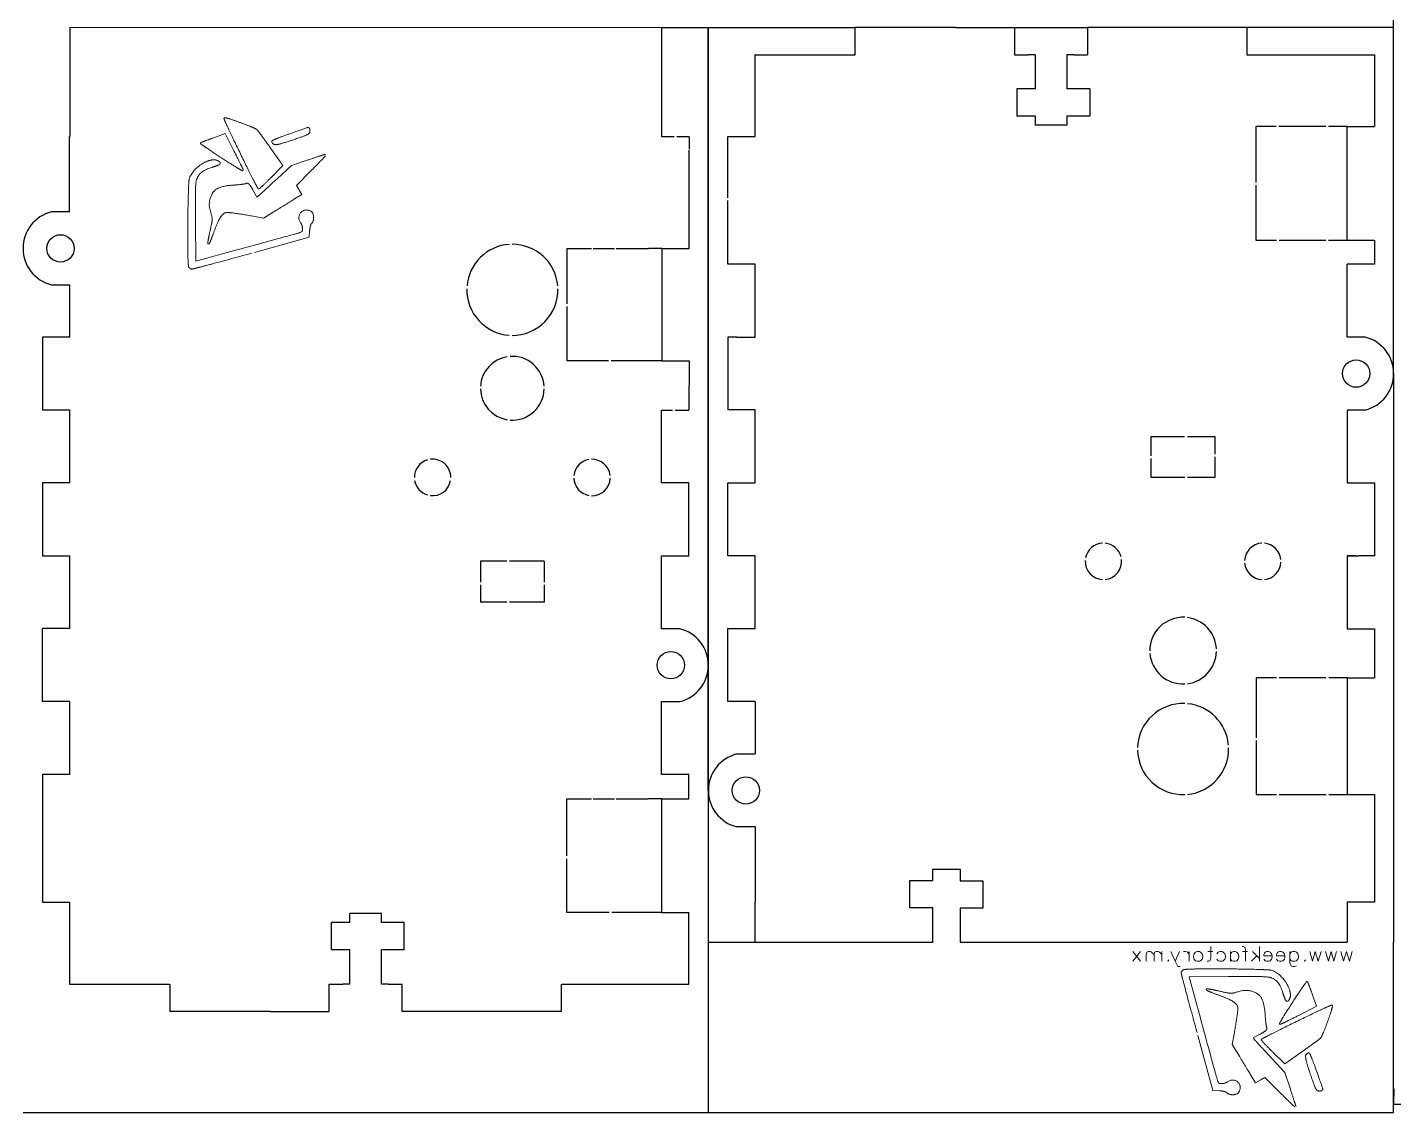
# Model space of a CAD drawing. Header units: centimetres. Extents: x 2209.6 to 2271.7, y 2362.7 to 2417.2.
# Drawn here: x 2225.64 to 2240.64, y 2362.69 to 2374.61 of the extents above; entities that cross this region are included whole.
import ezdxf

# ---------------------------------------------------------------- set-up
doc = ezdxf.new("R2010")
doc.units = ezdxf.units.CM
doc.linetypes.add('PHANTOM2', pattern=[1.25, 0.625, -0.125, 0.125, -0.125, 0.125, -0.125])
doc.layers.add('grabado-tenue', color=7, linetype='PHANTOM2', lineweight=0, true_color=0xc8b188)

msp = doc.modelspace()

# ---------------------------------------------------------------- linework, layer by layer
for p, q in [((2240.644, 2374.605), (2240.644, 2390.006)), ((2226.108, 2374.606), (2232.608, 2374.605)), ((2232.608, 2374.605), (2233.119, 2374.605)), ((2233.119, 2374.605), (2233.119, 2367.605)), ((2233.119, 2366.231), (2233.119, 2374.605)), ((2233.119, 2374.605), (2234.678, 2374.605)), ((2234.678, 2374.605), (2234.732, 2374.605)), ((2235.832, 2374.605), (2234.732, 2374.605)), ((2235.832, 2374.605), (2236.482, 2374.605)), ((2236.482, 2374.605), (2236.482, 2374.305)), ((2236.482, 2374.605), (2237.282, 2374.605)), ((2237.932, 2374.605), (2237.282, 2374.605)), ((2237.282, 2374.605), (2237.282, 2374.305)), ((2239.032, 2374.605), (2237.932, 2374.605)), ((2240.644, 2374.605), (2239.032, 2374.605)), ((2240.644, 2370.805), (2240.644, 2374.605)), ((2236.708, 2374.305), (2236.632, 2374.305)), ((2237.132, 2374.305), (2237.057, 2374.305)), ((2240.132, 2373.519), (2240.432, 2373.519)), ((2240.132, 2372.271), (2240.132, 2373.519)), ((2226.107, 2372.58), (2226.107, 2373.406)), ((2232.908, 2373.405), (2232.908, 2373.27)), ((2231.855, 2372.18), (2232.088, 2372.18)), ((2232.108, 2372.18), (2232.461, 2372.18)), ((2232.608, 2372.18), (2232.461, 2372.18)), ((2232.608, 2372.18), (2232.908, 2372.18)), ((2232.608, 2372.18), (2232.608, 2370.944)), ((2240.132, 2372.271), (2240.432, 2372.271)), ((2240.432, 2372.005), (2240.132, 2372.005)), ((2240.132, 2371.205), (2240.132, 2372.005)), ((2226.108, 2371.206), (2226.108, 2371.78)), ((2233.332, 2371.206), (2233.332, 2370.406)), ((2233.432, 2371.206), (2233.332, 2371.206)), ((2240.332, 2371.205), (2240.132, 2371.205)), ((2232.608, 2370.944), (2232.908, 2370.944)), ((2232.908, 2370.944), (2232.907, 2370.405)), ((2240.644, 2370.805), (2240.644, 2364.565)), ((2233.432, 2370.406), (2233.332, 2370.406)), ((2240.132, 2368.805), (2240.263, 2368.805)), ((2226.107, 2368.006), (2225.807, 2368.006)), ((2225.807, 2367.206), (2225.807, 2368.006)), ((2233.119, 2367.605), (2233.119, 2363.805)), ((2240.132, 2367.466), (2240.432, 2367.466)), ((2240.132, 2367.466), (2240.132, 2366.186)), ((2226.107, 2367.206), (2225.807, 2367.206)), ((2233.632, 2367.206), (2233.632, 2366.631)), ((2233.119, 2366.231), (2233.119, 2364.566)), ((2240.132, 2366.186), (2240.432, 2366.186)), ((2240.432, 2366.186), (2240.432, 2366.053)), ((2231.568, 2366.139), (2231.835, 2366.139)), ((2231.855, 2366.139), (2232.088, 2366.139)), ((2232.108, 2366.139), (2232.46, 2366.139)), ((2232.608, 2366.139), (2232.46, 2366.139)), ((2232.607, 2366.139), (2232.907, 2366.139)), ((2232.607, 2366.139), (2232.607, 2364.891)), ((2233.632, 2365.831), (2233.632, 2365.006)), ((2240.432, 2365.005), (2240.132, 2365.005)), ((2240.132, 2365.005), (2240.132, 2364.565)), ((2232.607, 2364.891), (2232.907, 2364.891)), ((2233.119, 2364.566), (2233.632, 2364.566)), ((2233.632, 2364.566), (2235.583, 2364.566)), ((2235.883, 2364.565), (2240.132, 2364.565)), ((2240.644, 2362.694), (2240.644, 2364.565)), ((2228.957, 2363.806), (2228.957, 2364.106)), ((2229.182, 2364.106), (2229.107, 2364.106)), ((2229.607, 2364.106), (2229.532, 2364.106)), ((2229.757, 2363.806), (2229.757, 2364.106)), ((2228.307, 2363.806), (2227.207, 2363.806)), ((2228.307, 2363.806), (2228.957, 2363.806)), ((2230.407, 2363.805), (2229.757, 2363.806)), ((2231.507, 2363.805), (2230.407, 2363.805)), ((2233.119, 2363.805), (2233.119, 2362.694)), ((2240.646, 2362.956), (2240.644, 2362.788)), ((2240.644, 2362.788), (2241.205, 2362.788)), ((2225.595, 2362.694), (2240.644, 2362.694))]:
    msp.add_line(p, q)
at = {"color": 7, "linetype": 'Continuous', "lineweight": 25}
for p, q in [((2226.108, 2374.606), (2226.108, 2373.406)), ((2232.608, 2373.405), (2232.608, 2374.605)), ((2234.732, 2374.305), (2234.732, 2374.605)), ((2239.032, 2374.605), (2239.032, 2374.305)), ((2233.632, 2373.406), (2233.632, 2374.306)), ((2233.632, 2374.305), (2234.732, 2374.305)), ((2236.482, 2374.305), (2236.632, 2374.305)), ((2236.708, 2374.305), (2236.708, 2373.93)), ((2237.057, 2374.305), (2237.057, 2373.93)), ((2237.132, 2374.305), (2237.282, 2374.305)), ((2239.032, 2374.305), (2240.432, 2374.305)), ((2240.432, 2374.305), (2240.432, 2373.519)), ((2236.507, 2373.93), (2236.507, 2373.63)), ((2236.708, 2373.93), (2236.507, 2373.93)), ((2237.307, 2373.93), (2237.057, 2373.93)), ((2237.307, 2373.93), (2237.307, 2373.63)), ((2236.708, 2373.63), (2236.507, 2373.63)), ((2236.708, 2373.63), (2236.708, 2373.532)), ((2237.057, 2373.532), (2236.708, 2373.532)), ((2237.307, 2373.63), (2237.057, 2373.63)), ((2237.057, 2373.63), (2237.057, 2373.532)), ((2239.132, 2373.519), (2239.132, 2372.903)), ((2239.355, 2373.519), (2239.132, 2373.519)), ((2239.9, 2373.519), (2239.385, 2373.519)), ((2240.132, 2373.519), (2239.93, 2373.519)), ((2232.744, 2373.405), (2232.608, 2373.405)), ((2232.908, 2373.405), (2232.774, 2373.405)), ((2233.332, 2373.406), (2233.632, 2373.406)), ((2233.332, 2372.736), (2233.332, 2373.406)), ((2232.908, 2372.18), (2232.908, 2373.257)), ((2239.132, 2372.873), (2239.132, 2372.271)), ((2233.332, 2372.006), (2233.332, 2372.706)), ((2226.107, 2372.58), (2225.907, 2372.58)), ((2239.132, 2372.271), (2239.356, 2372.271)), ((2239.386, 2372.271), (2239.9, 2372.271)), ((2239.93, 2372.271), (2240.132, 2372.271)), ((2240.432, 2372.271), (2240.432, 2372.005)), ((2233.632, 2372.006), (2233.332, 2372.006)), ((2233.632, 2371.206), (2233.632, 2372.006)), ((2225.907, 2371.78), (2226.107, 2371.78)), ((2225.808, 2371.206), (2225.807, 2370.406)), ((2226.108, 2371.206), (2225.808, 2371.206)), ((2233.432, 2371.206), (2233.632, 2371.206)), ((2232.608, 2370.944), (2232.052, 2370.944)), ((2225.807, 2370.406), (2226.107, 2370.406)), ((2226.107, 2370.406), (2226.107, 2369.606)), ((2232.607, 2370.405), (2232.727, 2370.405)), ((2232.607, 2369.605), (2232.607, 2370.405)), ((2232.757, 2370.405), (2232.907, 2370.405)), ((2233.632, 2370.406), (2233.432, 2370.406)), ((2233.632, 2369.606), (2233.632, 2370.406)), ((2240.132, 2370.405), (2240.132, 2369.605)), ((2240.332, 2370.405), (2240.132, 2370.405)), ((2226.107, 2369.606), (2225.807, 2369.606)), ((2225.807, 2369.606), (2225.807, 2368.806)), ((2232.907, 2369.605), (2232.607, 2369.605)), ((2232.907, 2368.805), (2232.907, 2369.605)), ((2233.332, 2369.606), (2233.632, 2369.606)), ((2233.332, 2368.806), (2233.332, 2369.606)), ((2240.132, 2369.605), (2240.432, 2369.605)), ((2240.432, 2369.605), (2240.432, 2368.805)), ((2225.807, 2368.806), (2226.107, 2368.806)), ((2226.107, 2368.806), (2226.107, 2368.006)), ((2232.607, 2368.805), (2232.907, 2368.805)), ((2232.607, 2368.005), (2232.607, 2368.805)), ((2233.632, 2368.806), (2233.332, 2368.806)), ((2233.632, 2368.006), (2233.632, 2368.806)), ((2240.233, 2368.805), (2240.132, 2368.805)), ((2240.132, 2368.805), (2240.132, 2368.005)), ((2240.432, 2368.805), (2240.263, 2368.805)), ((2232.807, 2368.005), (2232.607, 2368.005)), ((2233.332, 2368.006), (2233.632, 2368.006)), ((2233.332, 2367.206), (2233.332, 2368.006)), ((2240.132, 2368.005), (2240.432, 2368.005)), ((2240.432, 2368.005), (2240.432, 2367.466)), ((2239.357, 2367.466), (2239.133, 2367.466)), ((2239.901, 2367.466), (2239.387, 2367.466)), ((2240.132, 2367.466), (2239.931, 2367.466)), ((2226.107, 2367.206), (2226.107, 2366.406)), ((2232.607, 2366.405), (2232.607, 2367.205)), ((2232.607, 2367.205), (2232.807, 2367.205)), ((2233.632, 2367.206), (2233.332, 2367.206)), ((2233.432, 2366.631), (2233.632, 2366.631)), ((2226.107, 2366.406), (2225.807, 2366.406)), ((2225.807, 2366.406), (2225.807, 2365.006)), ((2232.907, 2366.405), (2232.607, 2366.405)), ((2232.907, 2366.139), (2232.907, 2366.405)), ((2239.133, 2366.186), (2239.357, 2366.186)), ((2239.387, 2366.186), (2239.902, 2366.186)), ((2239.932, 2366.186), (2240.132, 2366.186)), ((2231.567, 2365.511), (2231.567, 2366.139)), ((2240.432, 2366.053), (2240.432, 2365.005)), ((2233.632, 2365.831), (2233.432, 2365.831)), ((2231.567, 2364.891), (2231.567, 2365.481)), ((2235.583, 2365.241), (2235.583, 2365.366)), ((2235.583, 2365.366), (2235.883, 2365.365)), ((2235.883, 2365.365), (2235.883, 2365.24)), ((2235.333, 2364.941), (2235.333, 2365.241)), ((2235.333, 2365.241), (2235.583, 2365.241)), ((2235.883, 2365.24), (2236.133, 2365.24)), ((2236.133, 2365.24), (2236.133, 2364.94)), ((2225.807, 2365.006), (2226.107, 2365.006)), ((2226.107, 2365.006), (2226.107, 2364.106)), ((2233.632, 2364.566), (2233.632, 2365.006)), ((2229.532, 2364.879), (2229.182, 2364.879)), ((2229.182, 2364.781), (2229.182, 2364.879)), ((2229.532, 2364.781), (2229.532, 2364.879)), ((2232.029, 2364.891), (2231.567, 2364.891)), ((2232.607, 2364.891), (2232.059, 2364.891)), ((2232.907, 2364.105), (2232.907, 2364.891)), ((2235.583, 2364.941), (2235.333, 2364.941)), ((2235.583, 2364.566), (2235.583, 2364.941)), ((2236.133, 2364.94), (2235.883, 2364.94)), ((2235.883, 2364.94), (2235.883, 2364.565)), ((2229.182, 2364.781), (2228.981, 2364.781)), ((2228.981, 2364.481), (2228.981, 2364.781)), ((2229.781, 2364.781), (2229.532, 2364.781)), ((2229.781, 2364.481), (2229.781, 2364.781)), ((2229.182, 2364.481), (2228.981, 2364.481)), ((2229.182, 2364.106), (2229.182, 2364.481)), ((2229.532, 2364.106), (2229.532, 2364.481)), ((2229.781, 2364.481), (2229.532, 2364.481)), ((2226.107, 2364.106), (2227.207, 2364.106)), ((2227.207, 2364.106), (2227.207, 2363.806)), ((2228.957, 2364.106), (2229.107, 2364.106)), ((2229.607, 2364.106), (2229.757, 2364.106)), ((2231.507, 2364.105), (2232.907, 2364.105)), ((2231.507, 2363.805), (2231.507, 2364.105))]:
    msp.add_line(p, q, dxfattribs=at)
at = {"color": 1, "linetype": 'Continuous', "lineweight": 25}
for p, q in [((2231.568, 2371.57), (2231.568, 2372.18)), ((2231.568, 2370.945), (2231.568, 2371.54)), ((2232.022, 2370.944), (2231.568, 2370.945)), ((2237.982, 2369.903), (2237.982, 2370.115)), ((2237.982, 2370.115), (2238.349, 2370.115)), ((2238.379, 2370.115), (2238.682, 2370.115)), ((2238.682, 2370.115), (2238.682, 2369.922)), ((2237.982, 2369.665), (2237.982, 2369.873)), ((2238.682, 2369.892), (2238.682, 2369.665)), ((2238.35, 2369.665), (2237.982, 2369.665)), ((2238.682, 2369.665), (2238.38, 2369.665)), ((2230.617, 2368.745), (2230.617, 2368.518)), ((2230.906, 2368.745), (2230.617, 2368.745)), ((2231.317, 2368.745), (2230.936, 2368.745)), ((2231.317, 2368.745), (2231.317, 2368.517)), ((2230.617, 2368.488), (2230.617, 2368.295)), ((2231.317, 2368.487), (2231.317, 2368.295)), ((2230.906, 2368.295), (2230.617, 2368.295)), ((2231.317, 2368.295), (2230.936, 2368.295)), ((2239.133, 2367.466), (2239.133, 2366.808)), ((2239.133, 2366.778), (2239.133, 2366.186))]:
    msp.add_line(p, q, dxfattribs=at)
at = {"color": 1}
msp.add_line((2231.568, 2372.18), (2231.835, 2372.18), dxfattribs=at)
at = {"color": 7, "linetype": 'Continuous', "lineweight": 25}
for centre in [(2226.007, 2372.18), (2233.532, 2366.231)]:
    msp.add_circle(centre, 0.15, dxfattribs=at)
at = {"color": 1, "linetype": 'Continuous', "lineweight": 25}
for centre in [(2240.232, 2370.805), (2232.707, 2367.605)]:
    msp.add_circle(centre, 0.15, dxfattribs=at)
for centre, start, end in [((2226.007, 2372.18), 104.0286, 255.9562), ((2240.232, 2370.805), 284.0322, 75.9597), ((2232.707, 2367.605), 284.0286, 75.9562), ((2233.532, 2366.231), 104.0322, 255.9597)]:
    msp.add_arc(centre, 0.412, start, end)
for centre, radius, start, end in [((2230.968, 2371.725), 0.5, 93.8603, 175.1777), ((2230.968, 2371.725), 0.5, 4.8071, 90.4196), ((2230.968, 2371.725), 0.5, 178.621, 266.1245), ((2230.968, 2371.725), 0.5, 269.5652, 1.3638), ((2230.967, 2370.645), 0.35, 98.9814, 176.4211), ((2230.967, 2370.645), 0.35, 3.5637, 94.0368), ((2230.967, 2370.645), 0.35, 181.3346, 261.0034), ((2230.967, 2370.645), 0.35, 265.948, 358.6502), ((2230.092, 2369.666), 0.2, 105.9545, 180.6329), ((2230.092, 2369.666), 0.2, 359.3519, 97.1732), ((2231.842, 2369.665), 0.2, 100.0893, 173.242), ((2231.842, 2369.665), 0.2, 6.7428, 91.4429), ((2230.092, 2369.666), 0.2, 189.2677, 254.0303), ((2230.092, 2369.666), 0.2, 262.8116, 350.7171), ((2231.842, 2369.665), 0.2, 181.8523, 259.8955), ((2231.842, 2369.665), 0.2, 268.5419, 358.1325), ((2237.457, 2368.745), 0.2, 93.0407, 168.5715), ((2237.457, 2368.745), 0.2, 14.6632, 84.4435), ((2239.207, 2368.745), 0.2, 93.1584, 177.3497), ((2239.207, 2368.745), 0.2, 5.885, 84.5606), ((2237.457, 2368.745), 0.2, 177.2732, 266.9853), ((2237.457, 2368.745), 0.2, 275.583, 5.961), ((2239.207, 2368.745), 0.2, 185.9498, 266.8675), ((2239.207, 2368.745), 0.2, 275.4659, 357.2844), ((2238.332, 2367.765), 0.366, 87.1636, 180.2218), ((2238.332, 2367.765), 0.366, 3.0128, 82.453), ((2238.332, 2367.765), 0.366, 184.9167, 272.8624), ((2238.332, 2367.765), 0.366, 277.5735, 358.3175), ((2238.332, 2366.685), 0.5, 87.8897, 178.0976), ((2238.332, 2366.685), 0.5, 5.1371, 84.4462), ((2238.332, 2366.685), 0.5, 181.5369, 272.1362), ((2238.332, 2366.685), 0.5, 275.5803, 1.6973)]:
    msp.add_arc(centre, radius, start, end, dxfattribs=at)
at = {"color": 7, "linetype": 'Continuous', "lineweight": 25}
for centre, start, end in [((2240.332, 2370.818), 75.5184561540502, 75.51845638100802), ((2233.432, 2366.231), 269.996, 269.996), ((2233.432, 2366.231), 89.99596856692514, 89.99596880220273)]:
    msp.add_arc(centre, 0.4, start, end, dxfattribs=at)
at = {"layer": 'grabado-tenue', "color": 2, "true_color": 0xf1eb1f}
for points in [[(2227.801, 2373.606), (2227.801, 2373.606)], [(2228.325, 2373.353), (2228.325, 2373.353)], [(2227.543, 2373.335), (2227.543, 2373.335)], [(2227.404, 2372.453), (2227.404, 2372.453)], [(2227.624, 2372.239), (2227.624, 2372.239)], [(2238.813, 2364.272), (2238.813, 2364.272)], [(2238.598, 2364.052), (2238.598, 2364.052)], [(2239.695, 2364.133), (2239.695, 2364.133)], [(2239.965, 2363.875), (2239.965, 2363.875)], [(2239.713, 2363.351), (2239.713, 2363.351)]]:
    msp.add_lwpolyline(points, close=True, dxfattribs=at)
for points in [[(2227.68, 2373.391), (2227.814, 2373.439), (2227.914, 2373.243)], [(2228.316, 2373.276), (2228.447, 2373.089), (2228.319, 2372.959)], [(2228.384, 2372.943), (2228.543, 2373.09), (2228.724, 2373.15)], [(2228.759, 2373.033), (2228.596, 2372.869), (2228.622, 2372.825), (2228.655, 2372.77), (2228.577, 2372.722)], [(2228.122, 2372.815), (2228.162, 2372.741), (2228.191, 2372.766)], [(2227.489, 2372.47), (2227.492, 2372.039), (2227.944, 2372.163)], [(2228.371, 2372.595), (2228.235, 2372.511), (2228.102, 2372.536)], [(2228.742, 2372.375), (2228.738, 2372.301), (2228.104, 2372.126)], [(2238.829, 2364.188), (2238.398, 2364.184), (2238.522, 2363.732)], [(2239.75, 2363.996), (2239.798, 2363.863), (2239.602, 2363.762)], [(2238.734, 2362.934), (2238.66, 2362.938), (2238.486, 2363.573)], [(2238.954, 2363.305), (2238.87, 2363.441), (2238.895, 2363.574)], [(2239.175, 2363.554), (2239.1, 2363.514), (2239.125, 2363.485)], [(2239.635, 2363.361), (2239.448, 2363.229), (2239.319, 2363.357)], [(2239.302, 2363.293), (2239.449, 2363.134), (2239.51, 2362.952)], [(2239.392, 2362.918), (2239.229, 2363.08), (2239.184, 2363.054), (2239.129, 2363.022), (2239.081, 2363.099)]]:
    msp.add_lwpolyline(points, dxfattribs=at)
at = {"layer": 'grabado-tenue', "color": 2, "lineweight": 0, "true_color": 0xf1eb1f}
for points in [[(2238.635, 2364.517), (2238.635, 2364.385), (2238.625, 2364.36), (2238.61, 2364.355), (2238.595, 2364.355)], [(2238.979, 2364.517), (2238.991, 2364.517), (2239.009, 2364.51), (2239.017, 2364.484), (2239.017, 2364.355)], [(2239.172, 2364.355), (2239.172, 2364.517)], [(2237.863, 2364.355), (2237.779, 2364.461)], [(2237.779, 2364.355), (2237.863, 2364.461)], [(2238.013, 2364.431), (2237.987, 2364.454), (2237.974, 2364.461), (2237.949, 2364.461), (2237.934, 2364.454), (2237.926, 2364.431), (2237.926, 2364.355)], [(2238.099, 2364.431), (2238.074, 2364.454), (2238.058, 2364.461), (2238.035, 2364.461), (2238.02, 2364.454), (2238.013, 2364.431), (2238.013, 2364.355)], [(2238.099, 2364.355), (2238.099, 2364.461)], [(2238.168, 2364.37), (2238.175, 2364.36), (2238.168, 2364.355), (2238.16, 2364.36)], [(2238.292, 2364.461), (2238.244, 2364.355), (2238.198, 2364.461)], [(2238.244, 2364.355), (2238.269, 2364.306), (2238.274, 2364.299), (2238.3, 2364.299)], [(2238.399, 2364.416), (2238.394, 2364.439), (2238.379, 2364.454), (2238.361, 2364.461), (2238.338, 2364.461)], [(2238.399, 2364.355), (2238.399, 2364.461)], [(2238.658, 2364.461), (2238.605, 2364.461)], [(2238.704, 2364.439), (2238.719, 2364.454), (2238.735, 2364.461), (2238.76, 2364.461), (2238.773, 2364.454), (2238.79, 2364.439), (2238.798, 2364.416), (2238.798, 2364.4), (2238.79, 2364.378), (2238.773, 2364.36), (2238.76, 2364.355), (2238.735, 2364.355), (2238.719, 2364.36), (2238.704, 2364.378)], [(2238.854, 2364.461), (2238.854, 2364.355)], [(2238.854, 2364.439), (2238.867, 2364.454), (2238.885, 2364.461), (2238.905, 2364.461), (2238.923, 2364.454), (2238.938, 2364.439), (2238.946, 2364.416), (2238.946, 2364.4), (2238.938, 2364.378), (2238.923, 2364.36), (2238.905, 2364.355), (2238.885, 2364.355), (2238.867, 2364.36), (2238.854, 2364.378)], [(2239.04, 2364.461), (2238.984, 2364.461)], [(2239.141, 2364.416), (2239.085, 2364.355)], [(2239.093, 2364.461), (2239.172, 2364.385)], [(2239.309, 2364.416), (2239.218, 2364.416), (2239.218, 2364.431), (2239.225, 2364.446), (2239.233, 2364.454), (2239.248, 2364.461), (2239.271, 2364.461), (2239.289, 2364.454), (2239.304, 2364.439), (2239.309, 2364.416), (2239.309, 2364.4), (2239.304, 2364.378), (2239.289, 2364.36), (2239.271, 2364.355), (2239.248, 2364.355), (2239.233, 2364.36), (2239.218, 2364.378)], [(2239.451, 2364.416), (2239.357, 2364.416), (2239.357, 2364.431), (2239.365, 2364.446), (2239.373, 2364.454), (2239.39, 2364.461), (2239.413, 2364.461), (2239.429, 2364.454), (2239.444, 2364.439), (2239.451, 2364.416), (2239.451, 2364.4), (2239.444, 2364.378), (2239.429, 2364.36), (2239.413, 2364.355), (2239.39, 2364.355), (2239.373, 2364.36), (2239.357, 2364.378)], [(2239.505, 2364.461), (2239.505, 2364.337), (2239.515, 2364.314), (2239.52, 2364.306), (2239.535, 2364.299), (2239.558, 2364.299), (2239.576, 2364.306)], [(2239.505, 2364.439), (2239.52, 2364.454), (2239.535, 2364.461), (2239.558, 2364.461), (2239.576, 2364.454), (2239.591, 2364.439), (2239.599, 2364.416), (2239.599, 2364.4), (2239.591, 2364.378), (2239.576, 2364.36), (2239.558, 2364.355), (2239.535, 2364.355), (2239.52, 2364.36), (2239.505, 2364.378)], [(2239.67, 2364.37), (2239.678, 2364.36), (2239.67, 2364.355), (2239.66, 2364.36)], [(2239.848, 2364.461), (2239.815, 2364.355), (2239.784, 2364.461), (2239.754, 2364.355), (2239.723, 2364.461)], [(2240.018, 2364.461), (2239.988, 2364.355), (2239.957, 2364.461), (2239.927, 2364.355), (2239.894, 2364.461)], [(2240.189, 2364.461), (2240.158, 2364.355), (2240.128, 2364.461), (2240.094, 2364.355), (2240.064, 2364.461)]]:
    msp.add_lwpolyline(points, dxfattribs=at)
msp.add_lwpolyline([(2238.511, 2364.461), (2238.524, 2364.454), (2238.541, 2364.439), (2238.549, 2364.416), (2238.549, 2364.4), (2238.541, 2364.378), (2238.524, 2364.36), (2238.511, 2364.355), (2238.485, 2364.355), (2238.47, 2364.36), (2238.455, 2364.378), (2238.447, 2364.4), (2238.447, 2364.416), (2238.455, 2364.439), (2238.47, 2364.454), (2238.485, 2364.461), (2238.511, 2364.461)], close=True, dxfattribs=at)
at = {"layer": 'grabado-tenue', "color": 2, "true_color": 0xf1eb1f}
for points in [[(2227.801, 2373.606), (2227.801, 2373.606), (2227.802, 2373.608), (2227.802, 2373.608)], [(2227.801, 2373.604), (2227.801, 2373.605), (2227.801, 2373.606), (2227.801, 2373.606)], [(2227.802, 2373.601), (2227.802, 2373.602), (2227.801, 2373.603), (2227.801, 2373.604)], [(2227.802, 2373.608), (2227.802, 2373.608), (2227.803, 2373.611), (2227.803, 2373.611)], [(2227.805, 2373.594), (2227.803, 2373.597), (2227.802, 2373.599), (2227.802, 2373.601)], [(2227.803, 2373.611), (2227.803, 2373.611), (2227.805, 2373.612), (2227.805, 2373.612)], [(2227.805, 2373.612), (2227.805, 2373.612), (2227.806, 2373.613), (2227.807, 2373.613)], [(2227.816, 2373.568), (2227.811, 2373.579), (2227.807, 2373.588), (2227.805, 2373.594)], [(2227.807, 2373.613), (2227.808, 2373.613), (2227.808, 2373.613), (2227.809, 2373.614)], [(2227.809, 2373.614), (2227.811, 2373.614), (2227.812, 2373.613), (2227.814, 2373.613)], [(2227.814, 2373.613), (2227.817, 2373.613), (2227.822, 2373.612), (2227.827, 2373.611)], [(2227.856, 2373.48), (2227.839, 2373.517), (2227.825, 2373.547), (2227.816, 2373.568)], [(2227.827, 2373.611), (2227.837, 2373.609), (2227.85, 2373.605), (2227.866, 2373.6)], [(2227.866, 2373.6), (2227.898, 2373.59), (2227.939, 2373.576), (2227.981, 2373.56)], [(2227.981, 2373.56), (2228.023, 2373.545), (2228.065, 2373.529), (2228.098, 2373.515)], [(2228.098, 2373.515), (2228.115, 2373.508), (2228.13, 2373.502), (2228.141, 2373.496)], [(2228.516, 2373.435), (2228.618, 2373.471), (2228.71, 2373.502), (2228.719, 2373.506)], [(2228.719, 2373.506), (2228.723, 2373.507), (2228.727, 2373.507), (2228.731, 2373.506)], [(2228.731, 2373.506), (2228.735, 2373.505), (2228.738, 2373.502), (2228.74, 2373.498)], [(2228.74, 2373.498), (2228.744, 2373.492), (2228.745, 2373.483), (2228.745, 2373.471)], [(2227.559, 2373.346), (2227.566, 2373.348), (2227.576, 2373.353), (2227.588, 2373.357)], [(2227.588, 2373.357), (2227.612, 2373.366), (2227.645, 2373.378), (2227.68, 2373.391)], [(2227.983, 2373.217), (2227.936, 2373.312), (2227.89, 2373.408), (2227.856, 2373.48)], [(2228.141, 2373.496), (2228.152, 2373.491), (2228.159, 2373.487), (2228.163, 2373.483)], [(2228.163, 2373.483), (2228.167, 2373.479), (2228.174, 2373.471), (2228.183, 2373.459)], [(2228.183, 2373.459), (2228.192, 2373.447), (2228.204, 2373.431), (2228.218, 2373.412)], [(2228.218, 2373.412), (2228.245, 2373.375), (2228.28, 2373.326), (2228.316, 2373.276)], [(2228.325, 2373.353), (2228.325, 2373.353), (2228.326, 2373.356), (2228.326, 2373.356)], [(2228.332, 2373.338), (2228.328, 2373.343), (2228.325, 2373.347), (2228.325, 2373.353)], [(2228.326, 2373.356), (2228.326, 2373.356), (2228.326, 2373.357), (2228.327, 2373.358)], [(2228.327, 2373.358), (2228.327, 2373.359), (2228.328, 2373.359), (2228.328, 2373.36)], [(2228.328, 2373.36), (2228.329, 2373.361), (2228.331, 2373.362), (2228.332, 2373.362)], [(2228.332, 2373.362), (2228.335, 2373.364), (2228.339, 2373.366), (2228.344, 2373.369)], [(2228.344, 2373.369), (2228.353, 2373.373), (2228.367, 2373.379), (2228.384, 2373.386)], [(2228.384, 2373.386), (2228.418, 2373.399), (2228.464, 2373.417), (2228.516, 2373.435)], [(2228.555, 2373.369), (2228.486, 2373.346), (2228.438, 2373.331), (2228.406, 2373.323)], [(2228.713, 2373.427), (2228.688, 2373.413), (2228.641, 2373.398), (2228.555, 2373.369)], [(2228.739, 2373.447), (2228.734, 2373.44), (2228.726, 2373.434), (2228.713, 2373.427)], [(2228.745, 2373.471), (2228.745, 2373.463), (2228.744, 2373.455), (2228.739, 2373.447)], [(2227.543, 2373.335), (2227.543, 2373.336), (2227.545, 2373.339), (2227.545, 2373.339)], [(2227.543, 2373.332), (2227.543, 2373.332), (2227.543, 2373.335), (2227.543, 2373.335)], [(2227.544, 2373.331), (2227.544, 2373.331), (2227.543, 2373.332), (2227.543, 2373.332)], [(2227.544, 2373.33), (2227.544, 2373.33), (2227.544, 2373.331), (2227.544, 2373.331)], [(2227.546, 2373.328), (2227.545, 2373.329), (2227.545, 2373.329), (2227.544, 2373.33)], [(2227.545, 2373.339), (2227.545, 2373.339), (2227.545, 2373.34), (2227.546, 2373.34)], [(2227.546, 2373.34), (2227.547, 2373.34), (2227.547, 2373.341), (2227.548, 2373.341)], [(2227.546, 2373.34), (2227.546, 2373.34), (2227.546, 2373.34), (2227.546, 2373.34)], [(2227.549, 2373.325), (2227.548, 2373.326), (2227.547, 2373.327), (2227.546, 2373.328)], [(2227.548, 2373.341), (2227.549, 2373.341), (2227.549, 2373.342), (2227.55, 2373.342)], [(2227.562, 2373.315), (2227.557, 2373.319), (2227.552, 2373.323), (2227.549, 2373.325)], [(2227.55, 2373.342), (2227.553, 2373.343), (2227.555, 2373.344), (2227.559, 2373.346)], [(2227.611, 2373.282), (2227.59, 2373.296), (2227.574, 2373.307), (2227.562, 2373.315)], [(2227.773, 2373.174), (2227.709, 2373.215), (2227.652, 2373.254), (2227.611, 2373.282)], [(2227.914, 2373.243), (2227.941, 2373.19), (2227.965, 2373.141), (2227.983, 2373.105)], [(2228.112, 2372.955), (2228.076, 2373.026), (2228.029, 2373.121), (2227.983, 2373.217)], [(2228.346, 2373.323), (2228.34, 2373.328), (2228.335, 2373.333), (2228.332, 2373.338)], [(2228.368, 2373.318), (2228.359, 2373.317), (2228.351, 2373.319), (2228.346, 2373.323)], [(2228.406, 2373.323), (2228.39, 2373.32), (2228.378, 2373.318), (2228.368, 2373.318)], [(2228.853, 2373.193), (2228.87, 2373.199), (2228.885, 2373.203), (2228.895, 2373.206)], [(2228.895, 2373.206), (2228.9, 2373.208), (2228.903, 2373.209), (2228.906, 2373.21)], [(2228.906, 2373.21), (2228.908, 2373.21), (2228.909, 2373.211), (2228.91, 2373.211)], [(2228.91, 2373.211), (2228.911, 2373.211), (2228.911, 2373.211), (2228.912, 2373.211)], [(2228.912, 2373.211), (2228.912, 2373.211), (2228.913, 2373.211), (2228.913, 2373.211)], [(2228.913, 2373.211), (2228.914, 2373.211), (2228.916, 2373.211), (2228.916, 2373.211)], [(2227.42, 2372.942), (2227.437, 2373.003), (2227.494, 2373.064), (2227.557, 2373.104)], [(2227.67, 2373.069), (2227.575, 2373.039), (2227.533, 2373.008), (2227.507, 2372.952)], [(2227.557, 2373.104), (2227.588, 2373.124), (2227.621, 2373.139), (2227.652, 2373.147)], [(2227.652, 2373.147), (2227.683, 2373.154), (2227.712, 2373.154), (2227.734, 2373.142)], [(2227.726, 2373.088), (2227.712, 2373.083), (2227.694, 2373.077), (2227.67, 2373.069)], [(2227.755, 2373.104), (2227.749, 2373.098), (2227.74, 2373.094), (2227.726, 2373.088)], [(2227.734, 2373.142), (2227.744, 2373.136), (2227.752, 2373.132), (2227.757, 2373.126)], [(2227.76, 2373.115), (2227.76, 2373.111), (2227.758, 2373.107), (2227.755, 2373.104)], [(2227.757, 2373.126), (2227.759, 2373.123), (2227.761, 2373.119), (2227.76, 2373.115)], [(2227.935, 2373.071), (2227.894, 2373.096), (2227.836, 2373.133), (2227.773, 2373.174)], [(2227.985, 2373.041), (2227.973, 2373.048), (2227.956, 2373.058), (2227.935, 2373.071)], [(2227.983, 2373.105), (2227.992, 2373.087), (2227.999, 2373.072), (2228.004, 2373.061)], [(2228.004, 2373.061), (2228.007, 2373.055), (2228.009, 2373.051), (2228.01, 2373.048)], [(2228.01, 2373.048), (2228.011, 2373.046), (2228.011, 2373.044), (2228.012, 2373.043)], [(2228.724, 2373.15), (2228.774, 2373.167), (2228.819, 2373.182), (2228.853, 2373.193)], [(2228.874, 2373.151), (2228.845, 2373.12), (2228.805, 2373.079), (2228.759, 2373.033)], [(2228.908, 2373.187), (2228.9, 2373.178), (2228.889, 2373.166), (2228.874, 2373.151)], [(2228.917, 2373.197), (2228.915, 2373.195), (2228.912, 2373.191), (2228.908, 2373.187)], [(2227.414, 2372.885), (2227.416, 2372.914), (2227.417, 2372.933), (2227.42, 2372.942)], [(2227.507, 2372.952), (2227.497, 2372.933), (2227.492, 2372.908), (2227.489, 2372.84)], [(2227.999, 2373.034), (2227.995, 2373.035), (2227.991, 2373.038), (2227.985, 2373.041)], [(2228.003, 2373.032), (2228.002, 2373.033), (2228, 2373.033), (2227.999, 2373.034)], [(2228.005, 2373.032), (2228.004, 2373.032), (2228.004, 2373.032), (2228.003, 2373.032)], [(2228.006, 2373.032), (2228.006, 2373.032), (2228.005, 2373.032), (2228.005, 2373.032)], [(2228.007, 2373.032), (2228.007, 2373.032), (2228.006, 2373.032), (2228.006, 2373.032)], [(2228.009, 2373.033), (2228.009, 2373.033), (2228.007, 2373.032), (2228.007, 2373.032)], [(2228.011, 2373.035), (2228.011, 2373.034), (2228.009, 2373.033), (2228.009, 2373.033)], [(2228.013, 2373.037), (2228.013, 2373.037), (2228.011, 2373.035), (2228.011, 2373.035)], [(2228.012, 2373.043), (2228.012, 2373.043), (2228.012, 2373.042), (2228.013, 2373.042)], [(2228.013, 2373.042), (2228.013, 2373.041), (2228.013, 2373.04), (2228.013, 2373.04)], [(2228.013, 2373.04), (2228.013, 2373.04), (2228.013, 2373.037), (2228.013, 2373.037)], [(2228.157, 2372.868), (2228.146, 2372.889), (2228.13, 2372.919), (2228.112, 2372.955)], [(2228.191, 2372.766), (2228.21, 2372.784), (2228.297, 2372.863), (2228.384, 2372.943)], [(2228.319, 2372.959), (2228.285, 2372.925), (2228.253, 2372.893), (2228.229, 2372.871)], [(2227.404, 2372.453), (2227.405, 2372.567), (2227.407, 2372.682), (2227.41, 2372.772)], [(2227.41, 2372.772), (2227.411, 2372.817), (2227.412, 2372.855), (2227.414, 2372.885)], [(2227.489, 2372.84), (2227.487, 2372.772), (2227.487, 2372.661), (2227.489, 2372.47)], [(2227.656, 2372.573), (2227.631, 2372.651), (2227.635, 2372.707), (2227.671, 2372.777)], [(2227.671, 2372.777), (2227.686, 2372.808), (2227.711, 2372.83), (2227.749, 2372.845)], [(2227.749, 2372.845), (2227.786, 2372.86), (2227.836, 2372.869), (2227.905, 2372.874)], [(2227.905, 2372.874), (2227.938, 2372.876), (2227.971, 2372.879), (2227.997, 2372.883)], [(2227.997, 2372.883), (2228.01, 2372.884), (2228.021, 2372.886), (2228.03, 2372.887)], [(2228.03, 2372.887), (2228.039, 2372.889), (2228.045, 2372.891), (2228.047, 2372.891)], [(2228.047, 2372.891), (2228.052, 2372.894), (2228.058, 2372.895), (2228.064, 2372.893)], [(2228.064, 2372.893), (2228.07, 2372.891), (2228.076, 2372.887), (2228.081, 2372.88)], [(2228.081, 2372.88), (2228.092, 2372.868), (2228.105, 2372.848), (2228.122, 2372.815)], [(2228.17, 2372.844), (2228.167, 2372.85), (2228.162, 2372.858), (2228.157, 2372.868)], [(2228.175, 2372.837), (2228.173, 2372.839), (2228.172, 2372.841), (2228.17, 2372.844)], [(2228.176, 2372.835), (2228.176, 2372.836), (2228.175, 2372.836), (2228.175, 2372.837)], [(2228.178, 2372.834), (2228.178, 2372.834), (2228.177, 2372.835), (2228.176, 2372.835)], [(2228.179, 2372.833), (2228.179, 2372.833), (2228.178, 2372.834), (2228.178, 2372.834)], [(2228.182, 2372.832), (2228.182, 2372.832), (2228.179, 2372.833), (2228.179, 2372.833)], [(2228.184, 2372.832), (2228.184, 2372.832), (2228.182, 2372.832), (2228.182, 2372.832)], [(2228.185, 2372.833), (2228.185, 2372.833), (2228.184, 2372.832), (2228.184, 2372.832)], [(2228.187, 2372.834), (2228.187, 2372.833), (2228.186, 2372.833), (2228.185, 2372.833)], [(2228.19, 2372.836), (2228.189, 2372.835), (2228.188, 2372.834), (2228.187, 2372.834)], [(2228.2, 2372.844), (2228.196, 2372.841), (2228.193, 2372.838), (2228.19, 2372.836)], [(2228.229, 2372.871), (2228.217, 2372.859), (2228.207, 2372.85), (2228.2, 2372.844)], [(2228.577, 2372.722), (2228.538, 2372.697), (2228.445, 2372.64), (2228.371, 2372.595)], [(2228.647, 2372.575), (2228.674, 2372.605), (2228.715, 2372.609), (2228.756, 2372.587)], [(2227.405, 2372.139), (2227.404, 2372.226), (2227.403, 2372.339), (2227.404, 2372.453)], [(2227.649, 2372.373), (2227.663, 2372.436), (2227.671, 2372.468), (2227.671, 2372.494)], [(2227.671, 2372.494), (2227.672, 2372.519), (2227.667, 2372.537), (2227.656, 2372.573)], [(2227.741, 2372.481), (2227.726, 2372.45), (2227.71, 2372.411), (2227.694, 2372.369)], [(2227.779, 2372.544), (2227.77, 2372.534), (2227.755, 2372.511), (2227.741, 2372.481)], [(2227.819, 2372.571), (2227.805, 2372.568), (2227.796, 2372.56), (2227.779, 2372.544)], [(2227.891, 2372.569), (2227.853, 2372.573), (2227.833, 2372.575), (2227.819, 2372.571)], [(2228.102, 2372.536), (2228.031, 2372.55), (2227.935, 2372.565), (2227.891, 2372.569)], [(2228.644, 2372.462), (2228.616, 2372.498), (2228.618, 2372.542), (2228.647, 2372.575)], [(2228.663, 2372.397), (2228.663, 2372.418), (2228.653, 2372.449), (2228.644, 2372.462)], [(2228.763, 2372.455), (2228.76, 2372.453), (2228.755, 2372.442), (2228.751, 2372.427)], [(2228.756, 2372.587), (2228.775, 2372.576), (2228.784, 2372.55), (2228.786, 2372.524)], [(2228.786, 2372.524), (2228.787, 2372.497), (2228.781, 2372.47), (2228.763, 2372.455)], [(2227.629, 2372.279), (2227.633, 2372.303), (2227.64, 2372.337), (2227.649, 2372.373)], [(2227.694, 2372.369), (2227.68, 2372.329), (2227.667, 2372.295), (2227.657, 2372.27)], [(2227.944, 2372.163), (2228.197, 2372.232), (2228.464, 2372.305), (2228.537, 2372.325)], [(2228.537, 2372.325), (2228.602, 2372.343), (2228.636, 2372.352), (2228.65, 2372.361)], [(2228.65, 2372.361), (2228.658, 2372.365), (2228.66, 2372.369), (2228.662, 2372.374)], [(2228.662, 2372.374), (2228.663, 2372.379), (2228.663, 2372.386), (2228.663, 2372.397)], [(2228.751, 2372.427), (2228.747, 2372.412), (2228.743, 2372.394), (2228.742, 2372.375)], [(2227.624, 2372.239), (2227.624, 2372.241), (2227.624, 2372.244), (2227.625, 2372.248)], [(2227.624, 2372.235), (2227.624, 2372.236), (2227.624, 2372.237), (2227.624, 2372.239)], [(2227.625, 2372.233), (2227.624, 2372.234), (2227.624, 2372.234), (2227.624, 2372.235)], [(2227.625, 2372.248), (2227.625, 2372.256), (2227.627, 2372.266), (2227.629, 2372.279)], [(2227.625, 2372.232), (2227.625, 2372.232), (2227.625, 2372.233), (2227.625, 2372.233)], [(2227.627, 2372.23), (2227.627, 2372.23), (2227.625, 2372.232), (2227.625, 2372.232)], [(2227.629, 2372.228), (2227.629, 2372.228), (2227.627, 2372.23), (2227.627, 2372.23)], [(2227.633, 2372.228), (2227.633, 2372.228), (2227.629, 2372.228), (2227.629, 2372.228)], [(2227.635, 2372.229), (2227.635, 2372.229), (2227.633, 2372.228), (2227.633, 2372.228)], [(2227.636, 2372.23), (2227.636, 2372.229), (2227.635, 2372.229), (2227.635, 2372.229)], [(2227.639, 2372.233), (2227.638, 2372.232), (2227.638, 2372.231), (2227.636, 2372.23)], [(2227.644, 2372.24), (2227.642, 2372.237), (2227.641, 2372.235), (2227.639, 2372.233)], [(2227.657, 2372.27), (2227.651, 2372.257), (2227.647, 2372.247), (2227.644, 2372.24)], [(2227.408, 2372.03), (2227.406, 2372.057), (2227.405, 2372.095), (2227.405, 2372.139)], [(2227.41, 2371.996), (2227.409, 2372.005), (2227.408, 2372.016), (2227.408, 2372.03)], [(2227.652, 2372.004), (2227.593, 2371.988), (2227.544, 2371.976), (2227.51, 2371.967)], [(2228.104, 2372.126), (2227.93, 2372.079), (2227.77, 2372.036), (2227.652, 2372.004)], [(2227.413, 2371.978), (2227.411, 2371.982), (2227.411, 2371.987), (2227.41, 2371.996)], [(2227.45, 2371.953), (2227.434, 2371.952), (2227.419, 2371.963), (2227.413, 2371.978)], [(2227.457, 2371.954), (2227.454, 2371.953), (2227.452, 2371.953), (2227.45, 2371.953)], [(2227.469, 2371.956), (2227.464, 2371.955), (2227.46, 2371.954), (2227.457, 2371.954)], [(2227.51, 2371.967), (2227.492, 2371.962), (2227.478, 2371.959), (2227.469, 2371.956)], [(2238.312, 2364.226), (2238.311, 2364.242), (2238.322, 2364.258), (2238.337, 2364.263)], [(2238.313, 2364.22), (2238.312, 2364.223), (2238.312, 2364.224), (2238.312, 2364.226)], [(2238.315, 2364.208), (2238.314, 2364.213), (2238.313, 2364.217), (2238.313, 2364.22)], [(2238.326, 2364.167), (2238.321, 2364.184), (2238.318, 2364.198), (2238.315, 2364.208)], [(2238.337, 2364.263), (2238.341, 2364.265), (2238.347, 2364.266), (2238.355, 2364.266)], [(2238.355, 2364.266), (2238.364, 2364.267), (2238.375, 2364.268), (2238.389, 2364.269)], [(2238.389, 2364.269), (2238.417, 2364.27), (2238.454, 2364.271), (2238.498, 2364.271)], [(2238.498, 2364.271), (2238.585, 2364.273), (2238.699, 2364.273), (2238.813, 2364.272)], [(2238.813, 2364.272), (2238.927, 2364.271), (2239.041, 2364.269), (2239.131, 2364.267)], [(2239.131, 2364.267), (2239.176, 2364.265), (2239.214, 2364.264), (2239.244, 2364.262)], [(2239.244, 2364.262), (2239.273, 2364.261), (2239.292, 2364.259), (2239.301, 2364.257)], [(2239.301, 2364.257), (2239.362, 2364.24), (2239.423, 2364.183), (2239.463, 2364.12)], [(2238.363, 2364.024), (2238.348, 2364.083), (2238.335, 2364.132), (2238.326, 2364.167)], [(2238.587, 2364.047), (2238.587, 2364.047), (2238.589, 2364.05), (2238.589, 2364.05)], [(2238.587, 2364.044), (2238.587, 2364.044), (2238.587, 2364.047), (2238.587, 2364.047)], [(2238.589, 2364.05), (2238.589, 2364.05), (2238.591, 2364.051), (2238.591, 2364.051)], [(2238.591, 2364.051), (2238.591, 2364.051), (2238.592, 2364.052), (2238.592, 2364.052)], [(2238.592, 2364.052), (2238.593, 2364.052), (2238.594, 2364.052), (2238.594, 2364.052)], [(2238.594, 2364.052), (2238.595, 2364.052), (2238.597, 2364.052), (2238.598, 2364.052)], [(2238.598, 2364.052), (2238.6, 2364.052), (2238.604, 2364.052), (2238.607, 2364.052)], [(2238.607, 2364.052), (2238.615, 2364.051), (2238.625, 2364.05), (2238.638, 2364.047)], [(2238.638, 2364.047), (2238.663, 2364.043), (2238.696, 2364.036), (2238.732, 2364.028)], [(2239.2, 2364.187), (2239.131, 2364.19), (2239.02, 2364.189), (2238.829, 2364.188)], [(2239.311, 2364.17), (2239.292, 2364.179), (2239.268, 2364.184), (2239.2, 2364.187)], [(2239.428, 2364.006), (2239.398, 2364.101), (2239.368, 2364.143), (2239.311, 2364.17)], [(2239.463, 2364.12), (2239.483, 2364.088), (2239.499, 2364.055), (2239.506, 2364.024)], [(2239.533, 2363.904), (2239.575, 2363.967), (2239.613, 2364.024), (2239.641, 2364.066)], [(2239.641, 2364.066), (2239.655, 2364.086), (2239.666, 2364.103), (2239.674, 2364.114)], [(2239.674, 2364.114), (2239.679, 2364.12), (2239.682, 2364.124), (2239.684, 2364.127)], [(2239.684, 2364.127), (2239.685, 2364.128), (2239.686, 2364.13), (2239.687, 2364.131)], [(2239.687, 2364.131), (2239.688, 2364.131), (2239.688, 2364.132), (2239.689, 2364.132)], [(2239.689, 2364.132), (2239.69, 2364.132), (2239.69, 2364.133), (2239.69, 2364.133)], [(2239.69, 2364.133), (2239.69, 2364.133), (2239.692, 2364.133), (2239.692, 2364.133)], [(2239.692, 2364.133), (2239.692, 2364.133), (2239.695, 2364.133), (2239.695, 2364.133)], [(2239.695, 2364.133), (2239.695, 2364.133), (2239.698, 2364.132), (2239.698, 2364.132)], [(2239.698, 2364.132), (2239.698, 2364.132), (2239.699, 2364.131), (2239.699, 2364.131)], [(2239.699, 2364.131), (2239.699, 2364.13), (2239.699, 2364.13), (2239.699, 2364.13)], [(2239.699, 2364.13), (2239.7, 2364.13), (2239.7, 2364.129), (2239.7, 2364.129)], [(2239.7, 2364.129), (2239.7, 2364.128), (2239.701, 2364.127), (2239.701, 2364.126)], [(2239.701, 2364.126), (2239.702, 2364.124), (2239.703, 2364.121), (2239.705, 2364.117)], [(2239.705, 2364.117), (2239.708, 2364.11), (2239.712, 2364.101), (2239.716, 2364.088)], [(2239.716, 2364.088), (2239.725, 2364.064), (2239.737, 2364.032), (2239.75, 2363.996)], [(2238.486, 2363.573), (2238.438, 2363.746), (2238.395, 2363.906), (2238.363, 2364.024)], [(2238.588, 2364.042), (2238.588, 2364.042), (2238.587, 2364.044), (2238.587, 2364.044)], [(2238.589, 2364.04), (2238.589, 2364.04), (2238.588, 2364.042), (2238.588, 2364.042)], [(2238.592, 2364.037), (2238.591, 2364.038), (2238.59, 2364.038), (2238.589, 2364.04)], [(2238.6, 2364.033), (2238.596, 2364.034), (2238.594, 2364.036), (2238.592, 2364.037)], [(2238.629, 2364.02), (2238.617, 2364.025), (2238.606, 2364.029), (2238.6, 2364.033)], [(2238.728, 2363.982), (2238.689, 2363.996), (2238.654, 2364.009), (2238.629, 2364.02)], [(2238.84, 2363.936), (2238.809, 2363.951), (2238.77, 2363.967), (2238.728, 2363.982)], [(2238.732, 2364.028), (2238.795, 2364.013), (2238.828, 2364.006), (2238.853, 2364.005)], [(2238.903, 2363.897), (2238.893, 2363.907), (2238.871, 2363.921), (2238.84, 2363.936)], [(2238.853, 2364.005), (2238.878, 2364.004), (2238.896, 2364.009), (2238.932, 2364.021)], [(2238.931, 2363.858), (2238.927, 2363.872), (2238.92, 2363.88), (2238.903, 2363.897)], [(2238.932, 2364.021), (2239.01, 2364.045), (2239.067, 2364.041), (2239.137, 2364.006)], [(2239.137, 2364.006), (2239.167, 2363.99), (2239.189, 2363.965), (2239.204, 2363.928)], [(2239.204, 2363.928), (2239.219, 2363.89), (2239.228, 2363.84), (2239.233, 2363.772)], [(2239.448, 2363.95), (2239.442, 2363.964), (2239.436, 2363.982), (2239.428, 2364.006)], [(2239.43, 2363.741), (2239.455, 2363.783), (2239.492, 2363.84), (2239.533, 2363.904)], [(2239.463, 2363.922), (2239.457, 2363.928), (2239.453, 2363.937), (2239.448, 2363.95)], [(2239.474, 2363.916), (2239.47, 2363.916), (2239.466, 2363.919), (2239.463, 2363.922)], [(2239.485, 2363.92), (2239.482, 2363.917), (2239.478, 2363.916), (2239.474, 2363.916)], [(2239.501, 2363.942), (2239.496, 2363.932), (2239.491, 2363.924), (2239.485, 2363.92)], [(2239.506, 2364.024), (2239.513, 2363.994), (2239.513, 2363.965), (2239.501, 2363.942)], [(2238.895, 2363.574), (2238.909, 2363.646), (2238.924, 2363.741), (2238.929, 2363.785)], [(2238.929, 2363.785), (2238.933, 2363.823), (2238.934, 2363.844), (2238.931, 2363.858)], [(2239.233, 2363.772), (2239.235, 2363.738), (2239.238, 2363.705), (2239.242, 2363.679)], [(2239.602, 2363.762), (2239.549, 2363.735), (2239.501, 2363.711), (2239.464, 2363.693)], [(2239.576, 2363.694), (2239.672, 2363.74), (2239.767, 2363.786), (2239.84, 2363.82)], [(2239.84, 2363.82), (2239.876, 2363.837), (2239.906, 2363.851), (2239.928, 2363.861)], [(2239.959, 2363.81), (2239.949, 2363.779), (2239.935, 2363.737), (2239.919, 2363.695)], [(2239.928, 2363.861), (2239.938, 2363.865), (2239.947, 2363.869), (2239.953, 2363.872)], [(2239.953, 2363.872), (2239.956, 2363.873), (2239.959, 2363.874), (2239.961, 2363.874)], [(2239.97, 2363.85), (2239.968, 2363.839), (2239.964, 2363.826), (2239.959, 2363.81)], [(2239.961, 2363.874), (2239.962, 2363.875), (2239.962, 2363.875), (2239.963, 2363.875)], [(2239.963, 2363.875), (2239.964, 2363.875), (2239.965, 2363.875), (2239.965, 2363.875)], [(2239.965, 2363.875), (2239.965, 2363.875), (2239.967, 2363.875), (2239.967, 2363.875)], [(2239.967, 2363.875), (2239.967, 2363.875), (2239.97, 2363.873), (2239.97, 2363.873)], [(2239.97, 2363.873), (2239.97, 2363.873), (2239.971, 2363.871), (2239.971, 2363.871)], [(2239.972, 2363.862), (2239.972, 2363.859), (2239.972, 2363.855), (2239.97, 2363.85)], [(2239.971, 2363.871), (2239.971, 2363.871), (2239.972, 2363.87), (2239.972, 2363.87)], [(2239.972, 2363.87), (2239.972, 2363.869), (2239.973, 2363.868), (2239.973, 2363.867)], [(2239.973, 2363.867), (2239.973, 2363.865), (2239.973, 2363.864), (2239.972, 2363.862)], [(2238.522, 2363.732), (2238.591, 2363.479), (2238.664, 2363.212), (2238.684, 2363.14)], [(2239.252, 2363.612), (2239.25, 2363.606), (2239.246, 2363.601), (2239.24, 2363.595)], [(2239.242, 2363.679), (2239.243, 2363.666), (2239.245, 2363.655), (2239.246, 2363.646)], [(2239.246, 2363.646), (2239.248, 2363.638), (2239.25, 2363.631), (2239.25, 2363.629)], [(2239.25, 2363.629), (2239.253, 2363.624), (2239.254, 2363.618), (2239.252, 2363.612)], [(2239.314, 2363.564), (2239.385, 2363.6), (2239.481, 2363.647), (2239.576, 2363.694)], [(2239.391, 2363.673), (2239.392, 2363.675), (2239.392, 2363.676), (2239.393, 2363.678)], [(2239.391, 2363.672), (2239.391, 2363.672), (2239.391, 2363.672), (2239.391, 2363.673)], [(2239.391, 2363.671), (2239.391, 2363.671), (2239.391, 2363.671), (2239.391, 2363.672)], [(2239.391, 2363.669), (2239.391, 2363.669), (2239.391, 2363.67), (2239.391, 2363.671)], [(2239.392, 2363.668), (2239.392, 2363.668), (2239.391, 2363.669), (2239.391, 2363.669)], [(2239.394, 2363.665), (2239.394, 2363.665), (2239.392, 2363.667), (2239.392, 2363.668)], [(2239.393, 2363.678), (2239.395, 2363.681), (2239.397, 2363.686), (2239.4, 2363.691)], [(2239.396, 2363.664), (2239.396, 2363.664), (2239.394, 2363.665), (2239.394, 2363.665)], [(2239.399, 2363.663), (2239.399, 2363.663), (2239.396, 2363.664), (2239.396, 2363.664)], [(2239.401, 2363.664), (2239.4, 2363.664), (2239.399, 2363.663), (2239.399, 2363.663)], [(2239.4, 2363.691), (2239.407, 2363.703), (2239.417, 2363.72), (2239.43, 2363.741)], [(2239.402, 2363.664), (2239.402, 2363.664), (2239.401, 2363.664), (2239.401, 2363.664)], [(2239.407, 2363.666), (2239.405, 2363.665), (2239.404, 2363.665), (2239.402, 2363.664)], [(2239.42, 2363.672), (2239.415, 2363.669), (2239.41, 2363.668), (2239.407, 2363.666)], [(2239.464, 2363.693), (2239.446, 2363.684), (2239.431, 2363.677), (2239.42, 2363.672)], [(2239.919, 2363.695), (2239.904, 2363.653), (2239.888, 2363.611), (2239.874, 2363.578)], [(2239.125, 2363.485), (2239.143, 2363.466), (2239.222, 2363.38), (2239.302, 2363.293)], [(2239.24, 2363.595), (2239.228, 2363.584), (2239.207, 2363.572), (2239.175, 2363.554)], [(2239.191, 2363.494), (2239.191, 2363.494), (2239.192, 2363.497), (2239.192, 2363.497)], [(2239.191, 2363.492), (2239.191, 2363.492), (2239.191, 2363.494), (2239.191, 2363.494)], [(2239.192, 2363.491), (2239.192, 2363.491), (2239.191, 2363.492), (2239.191, 2363.492)], [(2239.192, 2363.497), (2239.192, 2363.497), (2239.193, 2363.499), (2239.193, 2363.499)], [(2239.193, 2363.489), (2239.192, 2363.49), (2239.192, 2363.49), (2239.192, 2363.491)], [(2239.193, 2363.499), (2239.193, 2363.499), (2239.194, 2363.5), (2239.194, 2363.5)], [(2239.195, 2363.486), (2239.194, 2363.487), (2239.193, 2363.488), (2239.193, 2363.489)], [(2239.194, 2363.5), (2239.195, 2363.501), (2239.195, 2363.501), (2239.196, 2363.502)], [(2239.203, 2363.477), (2239.2, 2363.48), (2239.197, 2363.483), (2239.195, 2363.486)], [(2239.196, 2363.502), (2239.198, 2363.503), (2239.2, 2363.504), (2239.203, 2363.506)], [(2239.203, 2363.506), (2239.209, 2363.509), (2239.217, 2363.514), (2239.228, 2363.52)], [(2239.23, 2363.447), (2239.218, 2363.459), (2239.209, 2363.469), (2239.203, 2363.477)], [(2239.228, 2363.52), (2239.248, 2363.531), (2239.278, 2363.546), (2239.314, 2363.564)], [(2239.319, 2363.357), (2239.284, 2363.392), (2239.253, 2363.423), (2239.23, 2363.447)], [(2239.771, 2363.459), (2239.734, 2363.431), (2239.686, 2363.396), (2239.635, 2363.361)], [(2239.818, 2363.493), (2239.806, 2363.484), (2239.79, 2363.472), (2239.771, 2363.459)], [(2239.842, 2363.513), (2239.838, 2363.509), (2239.83, 2363.503), (2239.818, 2363.493)], [(2239.855, 2363.536), (2239.85, 2363.525), (2239.846, 2363.518), (2239.842, 2363.513)], [(2239.874, 2363.578), (2239.867, 2363.561), (2239.861, 2363.547), (2239.855, 2363.536)], [(2239.081, 2363.099), (2239.056, 2363.139), (2238.999, 2363.231), (2238.954, 2363.305)], [(2239.677, 2363.308), (2239.677, 2363.318), (2239.678, 2363.325), (2239.682, 2363.331)], [(2239.683, 2363.27), (2239.679, 2363.287), (2239.677, 2363.299), (2239.677, 2363.308)], [(2239.682, 2363.331), (2239.687, 2363.336), (2239.692, 2363.341), (2239.697, 2363.345)], [(2239.697, 2363.345), (2239.702, 2363.348), (2239.706, 2363.351), (2239.713, 2363.351)], [(2239.713, 2363.351), (2239.713, 2363.351), (2239.715, 2363.351), (2239.715, 2363.351)], [(2239.715, 2363.351), (2239.715, 2363.351), (2239.716, 2363.35), (2239.717, 2363.35)], [(2239.717, 2363.35), (2239.718, 2363.349), (2239.718, 2363.349), (2239.719, 2363.348)], [(2239.719, 2363.348), (2239.72, 2363.347), (2239.721, 2363.346), (2239.722, 2363.344)], [(2239.722, 2363.344), (2239.723, 2363.341), (2239.725, 2363.338), (2239.728, 2363.333)], [(2239.728, 2363.333), (2239.732, 2363.323), (2239.738, 2363.309), (2239.745, 2363.292)], [(2239.728, 2363.121), (2239.705, 2363.191), (2239.69, 2363.238), (2239.683, 2363.27)], [(2239.745, 2363.292), (2239.759, 2363.258), (2239.776, 2363.212), (2239.794, 2363.161)], [(2239.794, 2363.161), (2239.83, 2363.058), (2239.862, 2362.966), (2239.865, 2362.957)], [(2238.684, 2363.14), (2238.702, 2363.074), (2238.711, 2363.041), (2238.72, 2363.026)], [(2238.72, 2363.026), (2238.725, 2363.019), (2238.728, 2363.016), (2238.733, 2363.015)], [(2238.733, 2363.015), (2238.738, 2363.013), (2238.745, 2363.013), (2238.756, 2363.013)], [(2238.756, 2363.013), (2238.778, 2363.013), (2238.808, 2363.023), (2238.821, 2363.032)], [(2238.821, 2363.032), (2238.857, 2363.06), (2238.901, 2363.059), (2238.934, 2363.029)], [(2238.934, 2363.029), (2238.964, 2363.002), (2238.968, 2362.961), (2238.946, 2362.921)], [(2239.786, 2362.963), (2239.773, 2362.989), (2239.757, 2363.035), (2239.728, 2363.121)], [(2238.786, 2362.926), (2238.772, 2362.93), (2238.753, 2362.933), (2238.734, 2362.934)], [(2238.814, 2362.913), (2238.812, 2362.916), (2238.801, 2362.922), (2238.786, 2362.926)], [(2238.883, 2362.891), (2238.857, 2362.889), (2238.829, 2362.895), (2238.814, 2362.913)], [(2238.946, 2362.921), (2238.936, 2362.901), (2238.909, 2362.892), (2238.883, 2362.891)], [(2239.51, 2362.802), (2239.48, 2362.831), (2239.438, 2362.872), (2239.392, 2362.918)], [(2239.51, 2362.952), (2239.526, 2362.903), (2239.541, 2362.857), (2239.552, 2362.823)], [(2239.807, 2362.937), (2239.799, 2362.942), (2239.793, 2362.95), (2239.786, 2362.963)], [(2239.83, 2362.931), (2239.822, 2362.931), (2239.814, 2362.932), (2239.807, 2362.937)], [(2239.857, 2362.937), (2239.851, 2362.933), (2239.842, 2362.931), (2239.83, 2362.931)], [(2239.865, 2362.946), (2239.864, 2362.942), (2239.861, 2362.939), (2239.857, 2362.937)], [(2239.865, 2362.957), (2239.866, 2362.954), (2239.867, 2362.949), (2239.865, 2362.946)], [(2239.546, 2362.768), (2239.537, 2362.776), (2239.525, 2362.787), (2239.51, 2362.802)], [(2239.556, 2362.759), (2239.554, 2362.761), (2239.55, 2362.764), (2239.546, 2362.768)], [(2239.552, 2362.823), (2239.558, 2362.806), (2239.562, 2362.792), (2239.565, 2362.782)], [(2239.565, 2362.782), (2239.567, 2362.777), (2239.568, 2362.773), (2239.569, 2362.77)], [(2239.569, 2362.77), (2239.569, 2362.768), (2239.57, 2362.767), (2239.57, 2362.766)], [(2239.57, 2362.766), (2239.57, 2362.766), (2239.57, 2362.765), (2239.57, 2362.765)], [(2239.57, 2362.765), (2239.57, 2362.764), (2239.57, 2362.763), (2239.57, 2362.763)], [(2239.57, 2362.763), (2239.57, 2362.763), (2239.57, 2362.76), (2239.57, 2362.76)]]:
    msp.add_open_spline(points, degree=3, dxfattribs=at)

doc.saveas('drawing.dxf')
